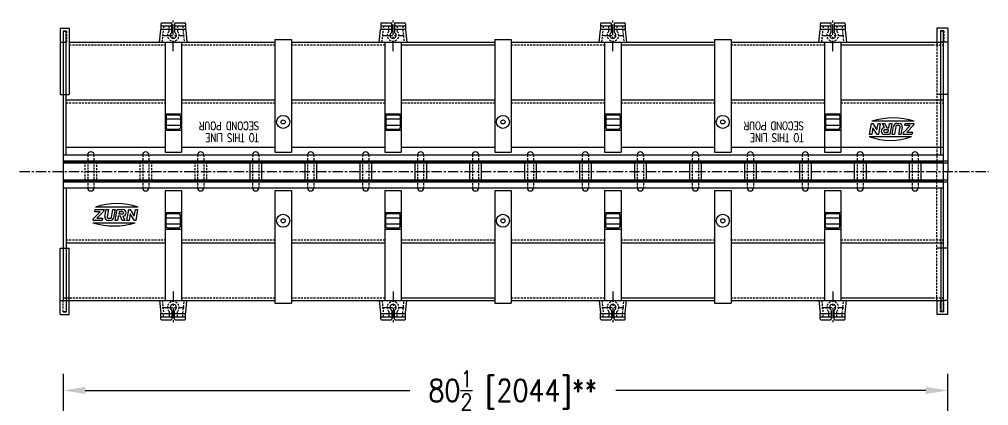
# Model space of a CAD drawing. Extents: x 45 to 223, y 92 to 190.
# Drawn here: x 135 to 223.2, y 155.3 to 190.4 of the extents above; entities that cross this region are included whole.
import ezdxf

# ---------------------------------------------------------------- set-up
doc = ezdxf.new("R2010")
doc.units = 0
doc.header["$LTSCALE"] = 0.75
doc.header["$MEASUREMENT"] = 0
doc.linetypes.add('CENTER', pattern=[2, 1.25, -0.25, 0.25, -0.25])
doc.linetypes.add('HIDDEN', pattern=[0.375, 0.25, -0.125])
doc.layers.get('0').update_dxf_attribs({"linetype": 'CONTINUOUS'})
doc.layers.get('DEFPOINTS').update_dxf_attribs({"linetype": 'CONTINUOUS'})
doc.layers.add('DIM', color=7, linetype='CONTINUOUS')
doc.layers.add('OBJECTS', color=7, linetype='CONTINUOUS')
doc.styles.add('ROMANS', font='ROMANS.SHX', dxfattribs={"width": 0.85})
doc.styles.get("Standard").update_dxf_attribs({"font": 'romans.shx', "width": 0.85})
doc.dimstyles.get("Standard").update_dxf_attribs({"dimtxt": 2, "dimasz": 2, "dimexe": 1.5, "dimexo": 0.25, "dimgap": 1, "dimtad": 0, "dimtih": 1, "dimtoh": 1, "dimdec": 4, "dimzin": 0, "dimdsep": 46, "dimlunit": 5, "dimtxsty": 'ROMANS', "dimcen": 0, "dimclrd": 256, "dimclre": 256, "dimclrt": 256, "dimadec": 0, "dimazin": 0, "dimtfac": 0.75, "dimtdec": 4, "dimtofl": 0, "dimtmove": 0, "dimatfit": 3, "dimfxl": 0, "dimtolj": 1, "dimtzin": 0, "dimlwd": -1, "dimlwe": -1, "dimarcsym": 0})

# ---------------------------------------------------------------- blocks, each defined once
blk = doc.blocks.new('*D41')
at = {"layer": 'DEFPOINTS', "color": 0}
for p in [(219.498, 156.676), (139.029, 147.172), (219.498, 128.672)]:
    blk.add_point(p, dxfattribs=at)
at = {"layer": 'DIM'}
for p, q in [((139.029, 147.422), (139.029, 158.176)), ((219.498, 128.922), (219.498, 158.176)), ((141.029, 156.676), (170.565, 156.676)), ((217.498, 156.676), (189.302, 156.676))]:
    blk.add_line(p, q, dxfattribs=at)
for points in [[(141.029, 157.01), (141.029, 156.343), (139.029, 156.676)], [(217.498, 157.01), (217.498, 156.343), (219.498, 156.676)]]:
    blk.add_solid(points, dxfattribs=at)
at = {"layer": 'DIM', "insert": (179.934, 156.676), "char_height": 2, "attachment_point": 5, "style": 'ROMANS'}
blk.add_mtext('\\A1;80{\\H0.750000x;\\S1/2;} [2044]**', dxfattribs=at)

msp = doc.modelspace()

# ---------------------------------------------------------------- linework, layer by layer
at = {"color": 7, "linetype": 'Continuous'}
for p, q in [((212.38248, 179.97826), (212.55881, 180.97826)), ((212.55881, 180.97826), (212.67666, 180.97826)), ((216.45622, 181.17826), (212.59407, 181.17826)), ((212.67666, 180.97826), (213.05013, 180.37944)), ((213.05013, 180.37944), (213.15572, 180.97826)), ((213.15572, 180.97826), (213.35881, 180.97826)), ((213.35881, 180.97826), (213.18248, 179.97826)), ((213.73846, 180.57826), (213.56189, 180.97826)), ((213.56189, 180.97826), (213.78051, 180.97826)), ((213.78051, 180.97826), (213.95708, 180.57826)), ((214.14117, 180.57826), (214.2117, 180.97826)), ((214.2117, 180.97826), (214.41479, 180.97826)), ((214.41479, 180.97826), (214.23846, 179.97826)), ((214.8696, 180.97826), (215.06035, 180.97826)), ((215.58569, 180.77826), (215.62096, 180.97826)), ((215.62096, 180.97826), (216.42096, 180.97826)), ((216.39021, 180.80387), (215.77941, 180.17826)), ((216.42096, 180.97826), (216.39021, 180.80387)), ((212.58556, 179.97826), (212.38248, 179.97826)), ((212.69115, 180.57709), (212.58556, 179.97826)), ((213.06462, 179.97826), (212.69115, 180.57709)), ((213.18248, 179.97826), (213.06462, 179.97826)), ((214.10591, 180.37826), (213.73846, 180.37826)), ((213.73846, 180.17826), (214.07064, 180.17826)), ((214.23846, 179.97826), (213.73846, 179.97826)), ((213.95708, 180.57826), (214.14117, 180.57826)), ((214.07064, 180.17826), (214.10591, 180.37826)), ((214.44155, 179.97826), (214.57416, 180.73035)), ((214.64463, 179.97826), (214.44155, 179.97826)), ((214.77112, 180.69562), (214.64463, 179.97826)), ((215.06035, 180.77826), (214.8696, 180.77826)), ((215.03846, 179.97826), (215.15883, 180.6609)), ((215.24155, 179.97826), (215.03846, 179.97826)), ((215.35579, 180.62617), (215.24155, 179.97826)), ((215.44463, 179.97826), (215.47549, 180.15326)), ((216.24463, 179.97826), (215.44463, 179.97826)), ((215.47549, 180.15326), (216.08569, 180.77826)), ((216.08569, 180.77826), (215.58569, 180.77826)), ((215.77941, 180.17826), (216.2799, 180.17826)), ((216.2799, 180.17826), (216.24463, 179.97826)), ((212.34721, 179.77826), (216.20937, 179.77826)), ((141.78266, 172.3189), (142.39346, 172.9445)), ((141.89297, 172.9445), (141.92823, 173.1445)), ((142.39346, 172.9445), (141.89297, 172.9445)), ((141.92823, 173.1445), (142.72823, 173.1445)), ((145.82566, 173.3445), (141.9635, 173.3445)), ((142.69738, 172.96951), (142.08718, 172.3445)), ((142.72823, 173.1445), (142.69738, 172.96951)), ((142.81708, 172.4966), (142.93132, 173.1445)), ((142.93132, 173.1445), (143.13441, 173.1445)), ((143.13441, 173.1445), (143.01404, 172.46187)), ((143.40174, 172.42714), (143.52823, 173.1445)), ((143.52823, 173.1445), (143.73132, 173.1445)), ((143.73132, 173.1445), (143.59871, 172.39241)), ((143.75808, 172.1445), (143.93441, 173.1445)), ((143.93441, 173.1445), (144.43441, 173.1445)), ((144.10222, 172.9445), (144.06696, 172.7445)), ((144.43441, 172.9445), (144.10222, 172.9445)), ((144.81406, 172.1445), (144.99039, 173.1445)), ((144.99039, 173.1445), (145.10824, 173.1445)), ((145.10824, 173.1445), (145.48172, 172.54568)), ((145.48172, 172.54568), (145.5873, 173.1445)), ((145.5873, 173.1445), (145.79039, 173.1445)), ((145.79039, 173.1445), (145.61406, 172.1445)), ((141.75191, 172.1445), (141.78266, 172.3189)), ((142.55191, 172.1445), (141.75191, 172.1445)), ((142.08718, 172.3445), (142.58718, 172.3445)), ((142.58718, 172.3445), (142.55191, 172.1445)), ((143.11252, 172.3445), (143.30326, 172.3445)), ((143.30326, 172.1445), (143.11252, 172.1445)), ((143.96117, 172.1445), (143.75808, 172.1445)), ((144.0317, 172.5445), (143.96117, 172.1445)), ((144.21579, 172.5445), (144.0317, 172.5445)), ((144.06696, 172.7445), (144.43441, 172.7445)), ((144.39236, 172.1445), (144.21579, 172.5445)), ((144.61098, 172.1445), (144.39236, 172.1445)), ((144.43441, 172.5445), (144.61098, 172.1445)), ((145.01715, 172.1445), (144.81406, 172.1445)), ((145.12274, 172.74333), (145.01715, 172.1445)), ((145.49621, 172.1445), (145.12274, 172.74333)), ((145.61406, 172.1445), (145.49621, 172.1445)), ((141.71664, 171.9445), (145.5788, 171.9445))]:
    msp.add_line(p, q, dxfattribs=at)
for centre, radius, start, end in [((214.52515, 175.11316), 6.3651, 72.3389698, 107.6610577), ((214.8696, 180.67826), 0.3, 90, 170.0003399), ((215.06035, 180.67826), 0.3, 349.999632, 90), ((213.73846, 180.27826), 0.3, 90, 270), ((213.73846, 180.27826), 0.1, 90, 270), ((214.8696, 180.67826), 0.1, 90, 170.0008357), ((215.06035, 180.67826), 0.1, 349.9990301, 90), ((214.27829, 185.04116), 5.606, 249.8507661, 290.1492032), ((143.89458, 168.0816), 5.606, 69.8507661, 110.1492032), ((144.43441, 172.8445), 0.3, 270, 90), ((144.43441, 172.8445), 0.1, 270, 90), ((143.11252, 172.4445), 0.3, 169.999632, 270), ((143.11252, 172.4445), 0.1, 169.9990301, 270), ((143.30326, 172.4445), 0.1, 270, 350.0008357), ((143.30326, 172.4445), 0.3, 270, 350.0003399), ((143.64772, 178.0096), 6.3651, 252.3389698, 287.6610577)]:
    msp.add_arc(centre, radius, start, end, dxfattribs=at)
at = {"layer": 'DIM', "color": 7, "linetype": 'CENTER'}
for p, q in [((149.02914, 187.53647), (149.02914, 190.44293)), ((169.02914, 187.53647), (169.02914, 190.44293)), ((189.02914, 187.53647), (189.02914, 190.44293)), ((209.02914, 187.53647), (209.02914, 190.44293)), ((148.02914, 188.9897), (150.02914, 188.9897)), ((168.02914, 188.9897), (170.02914, 188.9897)), ((188.02914, 188.9897), (190.02914, 188.9897)), ((208.02914, 188.9897), (210.02914, 188.9897)), ((135.02914, 176.6147), (223.21664, 176.6147)), ((149.02914, 165.69293), (149.02914, 162.78647)), ((169.02914, 165.69293), (169.02914, 162.78647)), ((189.02914, 165.69293), (189.02914, 162.78647)), ((209.02914, 165.69293), (209.02914, 162.78647)), ((148.02914, 164.2397), (150.02914, 164.2397)), ((168.02914, 164.2397), (170.02914, 164.2397)), ((188.02914, 164.2397), (190.02914, 164.2397)), ((208.02914, 164.2397), (210.02914, 164.2397))]:
    msp.add_line(p, q, dxfattribs=at)
at = {"layer": 'OBJECTS', "color": 7}
for p, q in [((138.74789, 189.64595), (138.74789, 188.3647)), ((138.74789, 189.64595), (139.56039, 189.64595)), ((139.56039, 189.64595), (139.56039, 183.6147)), ((147.90414, 190.0522), (147.90414, 189.51691)), ((147.96664, 190.1147), (148.84164, 190.1147)), ((147.96664, 189.8647), (148.84164, 189.8647)), ((148.90414, 189.30833), (148.90414, 190.0522)), ((149.15414, 190.0522), (149.15414, 189.30833)), ((149.21664, 190.1147), (150.09164, 190.1147)), ((149.21664, 189.8647), (150.09164, 189.8647)), ((150.15414, 190.0522), (150.15414, 189.51691)), ((167.90414, 190.0522), (167.90414, 189.51691)), ((167.96664, 190.1147), (168.84164, 190.1147)), ((167.96664, 189.8647), (168.84164, 189.8647)), ((168.90414, 189.30833), (168.90414, 190.0522)), ((169.15414, 190.0522), (169.15414, 189.30833)), ((169.21664, 190.1147), (170.09164, 190.1147)), ((169.21664, 189.8647), (170.09164, 189.8647)), ((170.15414, 190.0522), (170.15414, 189.51691)), ((187.90414, 190.0522), (187.90414, 189.51691)), ((187.96664, 190.1147), (188.84164, 190.1147)), ((187.96664, 189.8647), (188.84164, 189.8647)), ((188.90414, 189.30833), (188.90414, 190.0522)), ((189.15414, 190.0522), (189.15414, 189.30833)), ((189.21664, 190.1147), (190.09164, 190.1147)), ((189.21664, 189.8647), (190.09164, 189.8647)), ((190.15414, 190.0522), (190.15414, 189.51691)), ((207.90414, 190.0522), (207.90414, 189.51691)), ((207.96664, 190.1147), (208.84164, 190.1147)), ((207.96664, 189.8647), (208.84164, 189.8647)), ((208.90414, 189.30833), (208.90414, 190.0522)), ((209.15414, 190.0522), (209.15414, 189.30833)), ((209.21664, 190.1147), (210.09164, 190.1147)), ((209.21664, 189.8647), (210.09164, 189.8647)), ((210.15414, 190.0522), (210.15414, 189.51691)), ((219.49789, 189.64595), (218.49789, 189.64595)), ((218.49789, 189.64595), (218.49789, 188.3647)), ((219.49789, 189.64595), (219.49789, 188.3647)), ((138.99789, 189.39595), (139.31039, 189.39595)), ((139.02914, 164.8647), (139.02914, 189.3647)), ((139.02914, 189.3647), (139.27914, 189.3647)), ((139.27914, 178.1147), (139.27914, 189.3647)), ((147.77914, 188.3647), (147.89825, 189.49624)), ((147.96041, 189.5522), (148.84164, 189.5522)), ((149.21664, 189.5522), (150.09788, 189.5522)), ((150.16003, 189.49624), (150.27914, 188.3647)), ((167.77914, 188.3647), (167.89825, 189.49624)), ((167.96041, 189.5522), (168.84164, 189.5522)), ((169.21664, 189.5522), (170.09788, 189.5522)), ((170.16003, 189.49624), (170.27914, 188.3647)), ((187.77914, 188.3647), (187.89825, 189.49624)), ((187.96041, 189.5522), (188.84164, 189.5522)), ((189.21664, 189.5522), (190.09788, 189.5522)), ((190.16003, 189.49624), (190.27914, 188.3647)), ((207.77914, 188.3647), (207.89825, 189.49624)), ((207.96041, 189.5522), (208.84164, 189.5522)), ((209.21664, 189.5522), (210.09788, 189.5522)), ((210.16003, 189.49624), (210.27914, 188.3647)), ((219.15414, 189.39595), (218.84164, 189.39595)), ((219.12289, 189.3647), (218.87289, 189.3647)), ((218.87289, 178.1147), (218.87289, 189.3647)), ((219.12289, 163.8647), (219.12289, 189.3647)), ((138.74789, 188.3647), (139.31039, 188.3647)), ((138.74789, 188.3647), (138.74789, 183.6147)), ((139.56039, 188.3647), (148.27914, 188.3647)), ((147.77914, 188.3647), (150.27914, 188.3647)), ((148.27914, 188.3647), (148.27914, 178.3647)), ((149.77914, 188.3647), (149.77914, 178.3647)), ((149.77914, 188.3647), (158.27914, 188.3647)), ((158.27914, 188.6147), (158.27914, 178.3647)), ((158.27914, 188.6147), (159.77914, 188.6147)), ((159.77914, 188.6147), (159.77914, 178.3647)), ((159.77914, 188.3647), (168.27914, 188.3647)), ((167.77914, 188.3647), (170.27914, 188.3647)), ((168.27914, 188.3647), (168.27914, 178.3647)), ((169.77914, 188.3647), (178.27914, 188.3647)), ((169.77914, 188.3647), (169.77914, 178.3647)), ((169.77914, 188.3647), (178.27914, 188.3647)), ((169.77914, 188.1147), (178.27914, 188.1147)), ((178.27914, 188.6147), (178.27914, 178.3647)), ((178.27914, 188.6147), (179.77914, 188.6147)), ((179.77914, 188.6147), (179.77914, 178.3647)), ((179.77914, 188.3647), (188.27914, 188.3647)), ((187.77914, 188.3647), (190.27914, 188.3647)), ((188.27914, 188.3647), (188.27914, 178.3647)), ((189.77914, 188.3647), (198.27914, 188.3647)), ((189.77914, 188.3647), (189.77914, 178.3647)), ((189.77914, 188.3647), (198.27914, 188.3647)), ((189.77914, 188.1147), (198.27914, 188.1147)), ((198.27914, 188.6147), (198.27914, 178.3647)), ((198.27914, 188.6147), (199.77914, 188.6147)), ((199.77914, 188.6147), (199.77914, 178.3647)), ((199.77914, 188.3647), (208.27914, 188.3647)), ((207.77914, 188.3647), (210.27914, 188.3647)), ((208.27914, 188.3647), (208.27914, 178.3647)), ((209.77914, 188.3647), (218.27914, 188.3647)), ((209.77914, 188.3647), (209.77914, 178.3647)), ((209.77914, 188.3647), (219.12289, 188.3647)), ((209.77914, 188.1147), (218.27914, 188.1147)), ((219.49789, 188.3647), (218.84164, 188.3647)), ((219.49789, 188.3647), (219.49789, 176.6147)), ((138.74789, 183.6147), (139.56039, 183.6147)), ((219.49789, 183.6147), (218.49789, 183.6147)), ((139.27914, 183.1147), (148.27914, 183.1147)), ((149.77914, 183.1147), (158.27914, 183.1147)), ((159.77914, 183.1147), (168.27914, 183.1147)), ((169.77914, 183.1147), (178.27914, 183.1147)), ((179.77914, 183.1147), (188.27914, 183.1147)), ((189.77914, 183.1147), (198.27914, 183.1147)), ((199.77914, 183.1147), (208.27914, 183.1147)), ((209.77914, 183.1147), (219.12289, 183.1147)), ((148.27914, 181.86332), (149.77914, 181.86332)), ((148.50414, 181.76332), (149.55414, 181.76332)), ((168.27914, 181.86332), (169.77914, 181.86332)), ((168.50414, 181.76332), (169.55414, 181.76332)), ((188.27914, 181.86332), (189.77914, 181.86332)), ((188.50414, 181.76332), (189.55414, 181.76332)), ((208.27914, 181.86332), (209.77914, 181.86332)), ((208.50414, 181.76332), (209.55414, 181.76332)), ((148.27914, 181.39457), (149.77914, 181.39457)), ((148.27914, 180.83207), (149.77914, 180.83207)), ((148.37914, 181.63832), (148.37914, 180.58832)), ((149.67914, 181.63832), (149.67914, 180.58832)), ((168.27914, 181.39457), (169.77914, 181.39457)), ((168.27914, 180.83207), (169.77914, 180.83207)), ((168.37914, 181.63832), (168.37914, 180.58832)), ((169.67914, 181.63832), (169.67914, 180.58832)), ((188.27914, 181.39457), (189.77914, 181.39457)), ((188.27914, 180.83207), (189.77914, 180.83207)), ((188.37914, 181.63832), (188.37914, 180.58832)), ((189.67914, 181.63832), (189.67914, 180.58832)), ((208.27914, 181.39457), (209.77914, 181.39457)), ((208.27914, 180.83207), (209.77914, 180.83207)), ((208.37914, 181.63832), (208.37914, 180.58832)), ((209.67914, 181.63832), (209.67914, 180.58832)), ((148.27914, 180.36332), (149.77914, 180.36332)), ((148.50414, 180.46332), (149.55414, 180.46332)), ((168.27914, 180.36332), (169.77914, 180.36332)), ((168.50414, 180.46332), (169.55414, 180.46332)), ((188.27914, 180.36332), (189.77914, 180.36332)), ((188.50414, 180.46332), (189.55414, 180.46332)), ((208.27914, 180.36332), (209.77914, 180.36332)), ((208.50414, 180.46332), (209.55414, 180.46332)), ((139.27914, 178.82416), (148.27914, 178.82416)), ((148.27914, 178.3647), (149.77914, 178.3647)), ((149.77914, 178.82416), (158.27914, 178.82416)), ((158.27914, 178.3647), (159.77914, 178.3647)), ((159.77914, 178.82416), (168.27914, 178.82416)), ((168.27914, 178.3647), (169.77914, 178.3647)), ((169.77914, 178.82416), (178.27914, 178.82416)), ((178.27914, 178.3647), (179.77914, 178.3647)), ((179.77914, 178.82416), (188.27914, 178.82416)), ((188.27914, 178.3647), (189.77914, 178.3647)), ((189.77914, 178.82416), (198.27914, 178.82416)), ((198.27914, 178.3647), (199.77914, 178.3647)), ((199.77914, 178.82416), (219.12289, 178.82416)), ((208.27914, 178.3647), (209.77914, 178.3647)), ((139.02914, 178.1147), (219.12289, 178.1147)), ((139.02914, 177.5808), (219.49789, 177.5808)), ((139.02914, 177.4897), (219.12289, 177.4897)), ((139.02914, 177.39585), (219.49789, 177.39585)), ((155.99789, 177.4897), (155.99789, 175.7397)), ((157.06039, 177.4897), (157.06039, 175.7397)), ((160.99789, 177.4897), (160.99789, 175.7397)), ((162.06039, 177.4897), (162.06039, 175.7397)), ((165.99789, 177.4897), (165.99789, 175.7397)), ((167.06039, 177.4897), (167.06039, 175.7397)), ((170.99789, 177.4897), (170.99789, 175.7397)), ((172.06039, 177.4897), (172.06039, 175.7397)), ((175.99789, 177.4897), (175.99789, 175.7397)), ((177.06039, 177.4897), (177.06039, 175.7397)), ((180.99789, 177.4897), (180.99789, 175.7397)), ((182.06039, 177.4897), (182.06039, 175.7397)), ((185.99789, 177.4897), (185.99789, 175.7397)), ((187.06039, 177.4897), (187.06039, 175.7397)), ((190.99789, 177.4897), (190.99789, 175.7397)), ((192.06039, 177.4897), (192.06039, 175.7397)), ((195.99789, 177.4897), (195.99789, 175.7397)), ((197.06039, 177.4897), (197.06039, 175.7397)), ((200.99789, 177.4897), (200.99789, 175.7397)), ((202.06039, 177.4897), (202.06039, 175.7397)), ((205.99789, 177.4897), (205.99789, 175.7397)), ((207.06039, 177.4897), (207.06039, 175.7397)), ((210.99789, 177.4897), (210.99789, 175.7397)), ((212.06039, 177.4897), (212.06039, 175.7397)), ((215.99789, 177.4897), (215.99789, 175.7397)), ((217.06039, 177.4897), (217.06039, 175.7397)), ((219.49789, 164.8647), (219.49789, 176.6147)), ((139.02914, 175.83355), (219.49789, 175.83355)), ((139.02914, 175.7397), (219.12289, 175.7397)), ((139.02914, 175.6486), (219.49789, 175.6486)), ((139.02914, 175.1147), (219.12289, 175.1147)), ((139.27914, 175.1147), (139.27914, 163.8647)), ((148.27914, 174.8647), (149.77914, 174.8647)), ((148.27914, 174.8647), (148.27914, 164.8647)), ((149.77914, 174.8647), (149.77914, 164.8647)), ((158.27914, 174.8647), (158.27914, 164.6147)), ((158.27914, 174.8647), (159.77914, 174.8647)), ((159.77914, 174.8647), (159.77914, 164.6147)), ((168.27914, 174.8647), (169.77914, 174.8647)), ((168.27914, 174.8647), (168.27914, 164.8647)), ((169.77914, 174.8647), (169.77914, 164.8647)), ((178.27914, 174.8647), (178.27914, 164.6147)), ((178.27914, 174.8647), (179.77914, 174.8647)), ((179.77914, 174.8647), (179.77914, 164.6147)), ((188.27914, 174.8647), (189.77914, 174.8647)), ((188.27914, 174.8647), (188.27914, 164.8647)), ((189.77914, 174.8647), (189.77914, 164.8647)), ((198.27914, 174.8647), (198.27914, 164.6147)), ((198.27914, 174.8647), (199.77914, 174.8647)), ((199.77914, 174.8647), (199.77914, 164.6147)), ((208.27914, 174.8647), (209.77914, 174.8647)), ((208.27914, 174.8647), (208.27914, 164.8647)), ((209.77914, 174.8647), (209.77914, 164.8647)), ((218.87289, 175.1147), (218.87289, 163.8647)), ((148.27914, 172.86608), (149.77914, 172.86608)), ((168.27914, 172.86608), (169.77914, 172.86608)), ((188.27914, 172.86608), (189.77914, 172.86608)), ((208.27914, 172.86608), (209.77914, 172.86608)), ((148.27914, 172.39733), (149.77914, 172.39733)), ((148.37914, 171.59108), (148.37914, 172.64108)), ((148.50414, 172.76608), (149.55414, 172.76608)), ((149.67914, 171.59108), (149.67914, 172.64108)), ((168.27914, 172.39733), (169.77914, 172.39733)), ((168.37914, 171.59108), (168.37914, 172.64108)), ((168.50414, 172.76608), (169.55414, 172.76608)), ((169.67914, 171.59108), (169.67914, 172.64108)), ((188.27914, 172.39733), (189.77914, 172.39733)), ((188.37914, 171.59108), (188.37914, 172.64108)), ((188.50414, 172.76608), (189.55414, 172.76608)), ((189.67914, 171.59108), (189.67914, 172.64108)), ((208.27914, 172.39733), (209.77914, 172.39733)), ((208.37914, 171.59108), (208.37914, 172.64108)), ((208.50414, 172.76608), (209.55414, 172.76608)), ((209.67914, 171.59108), (209.67914, 172.64108)), ((148.27914, 171.83483), (149.77914, 171.83483)), ((148.27914, 171.36608), (149.77914, 171.36608)), ((148.50414, 171.46608), (149.55414, 171.46608)), ((168.27914, 171.83483), (169.77914, 171.83483)), ((168.27914, 171.36608), (169.77914, 171.36608)), ((168.50414, 171.46608), (169.55414, 171.46608)), ((188.27914, 171.83483), (189.77914, 171.83483)), ((188.27914, 171.36608), (189.77914, 171.36608)), ((188.50414, 171.46608), (189.55414, 171.46608)), ((208.27914, 171.83483), (209.77914, 171.83483)), ((208.27914, 171.36608), (209.77914, 171.36608)), ((208.50414, 171.46608), (209.55414, 171.46608)), ((138.74789, 164.8647), (138.74789, 169.6147)), ((138.74789, 169.6147), (139.56039, 169.6147)), ((139.27914, 170.1147), (148.27914, 170.1147)), ((139.56039, 163.58345), (139.56039, 169.6147)), ((149.77914, 170.1147), (158.27914, 170.1147)), ((159.77914, 170.1147), (168.27914, 170.1147)), ((169.77914, 170.1147), (178.27914, 170.1147)), ((179.77914, 170.1147), (188.27914, 170.1147)), ((189.77914, 170.1147), (198.27914, 170.1147)), ((199.77914, 170.1147), (208.27914, 170.1147)), ((209.77914, 170.1147), (219.12289, 170.1147)), ((219.49789, 169.6147), (218.49789, 169.6147)), ((169.77914, 165.1147), (178.27914, 165.1147)), ((189.77914, 165.1147), (198.27914, 165.1147)), ((209.77914, 165.1147), (218.27914, 165.1147)), ((138.74789, 163.58345), (138.74789, 164.8647)), ((138.74789, 164.8647), (139.31039, 164.8647)), ((139.02914, 164.8647), (148.27914, 164.8647)), ((147.77914, 164.8647), (150.27914, 164.8647)), ((147.77914, 164.8647), (147.89825, 163.73316)), ((149.77914, 164.8647), (158.27914, 164.8647)), ((150.16003, 163.73316), (150.27914, 164.8647)), ((158.27914, 164.6147), (159.77914, 164.6147)), ((159.77914, 164.8647), (168.27914, 164.8647)), ((167.77914, 164.8647), (170.27914, 164.8647)), ((167.77914, 164.8647), (167.89825, 163.73316)), ((169.77914, 164.8647), (178.27914, 164.8647)), ((169.77914, 164.8647), (178.27914, 164.8647)), ((170.16003, 163.73316), (170.27914, 164.8647)), ((178.27914, 164.6147), (179.77914, 164.6147)), ((179.77914, 164.8647), (188.27914, 164.8647)), ((187.77914, 164.8647), (190.27914, 164.8647)), ((187.77914, 164.8647), (187.89825, 163.73316)), ((189.77914, 164.8647), (198.27914, 164.8647)), ((189.77914, 164.8647), (198.27914, 164.8647)), ((190.16003, 163.73316), (190.27914, 164.8647)), ((198.27914, 164.6147), (199.77914, 164.6147)), ((199.77914, 164.8647), (208.27914, 164.8647)), ((207.77914, 164.8647), (207.89825, 163.73316)), ((207.77914, 164.8647), (210.27914, 164.8647)), ((209.77914, 164.8647), (218.27914, 164.8647)), ((209.77914, 164.8647), (219.12289, 164.8647)), ((210.16003, 163.73316), (210.27914, 164.8647)), ((218.49789, 164.8647), (218.49789, 163.58345)), ((219.49789, 164.8647), (218.84164, 164.8647)), ((219.49789, 163.58345), (219.49789, 164.8647)), ((138.74789, 163.58345), (139.56039, 163.58345)), ((138.99789, 163.83345), (139.31039, 163.83345)), ((139.02914, 163.8647), (139.27914, 163.8647)), ((147.90414, 163.1772), (147.90414, 163.71249)), ((147.96041, 163.6772), (148.84164, 163.6772)), ((147.96664, 163.3647), (148.84164, 163.3647)), ((148.90414, 163.92107), (148.90414, 163.1772)), ((149.15414, 163.1772), (149.15414, 163.92107)), ((149.21664, 163.6772), (150.09788, 163.6772)), ((149.21664, 163.3647), (150.09164, 163.3647)), ((150.15414, 163.1772), (150.15414, 163.71249)), ((167.90414, 163.1772), (167.90414, 163.71249)), ((167.96041, 163.6772), (168.84164, 163.6772)), ((167.96664, 163.3647), (168.84164, 163.3647)), ((168.90414, 163.92107), (168.90414, 163.1772)), ((169.15414, 163.1772), (169.15414, 163.92107)), ((169.21664, 163.6772), (170.09788, 163.6772)), ((169.21664, 163.3647), (170.09164, 163.3647)), ((170.15414, 163.1772), (170.15414, 163.71249)), ((187.90414, 163.1772), (187.90414, 163.71249)), ((187.96041, 163.6772), (188.84164, 163.6772)), ((187.96664, 163.3647), (188.84164, 163.3647)), ((188.90414, 163.92107), (188.90414, 163.1772)), ((189.15414, 163.1772), (189.15414, 163.92107)), ((189.21664, 163.6772), (190.09788, 163.6772)), ((189.21664, 163.3647), (190.09164, 163.3647)), ((190.15414, 163.1772), (190.15414, 163.71249)), ((207.90414, 163.1772), (207.90414, 163.71249)), ((207.96041, 163.6772), (208.84164, 163.6772)), ((207.96664, 163.3647), (208.84164, 163.3647)), ((208.90414, 163.92107), (208.90414, 163.1772)), ((209.15414, 163.1772), (209.15414, 163.92107)), ((209.21664, 163.6772), (210.09788, 163.6772)), ((209.21664, 163.3647), (210.09164, 163.3647)), ((210.15414, 163.1772), (210.15414, 163.71249)), ((219.49789, 163.58345), (218.49789, 163.58345)), ((219.15414, 163.83345), (218.84164, 163.83345)), ((219.12289, 163.8647), (218.87289, 163.8647)), ((147.96664, 163.1147), (148.84164, 163.1147)), ((149.21664, 163.1147), (150.09164, 163.1147)), ((167.96664, 163.1147), (168.84164, 163.1147)), ((169.21664, 163.1147), (170.09164, 163.1147)), ((187.96664, 163.1147), (188.84164, 163.1147)), ((189.21664, 163.1147), (190.09164, 163.1147)), ((207.96664, 163.1147), (208.84164, 163.1147)), ((209.21664, 163.1147), (210.09164, 163.1147))]:
    msp.add_line(p, q, dxfattribs=at)
at = {"layer": 'OBJECTS', "color": 7, "linetype": 'HIDDEN'}
for p, q in [((148.15414, 189.8647), (148.15414, 189.53908)), ((148.65414, 189.36423), (148.65414, 189.8647)), ((149.40414, 189.8647), (149.40414, 189.36423)), ((149.90414, 189.8647), (149.90414, 189.53908)), ((168.15414, 189.8647), (168.15414, 189.53908)), ((168.65414, 189.36423), (168.65414, 189.8647)), ((169.40414, 189.8647), (169.40414, 189.36423)), ((169.90414, 189.8647), (169.90414, 189.53908)), ((188.15414, 189.8647), (188.15414, 189.53908)), ((188.65414, 189.36423), (188.65414, 189.8647)), ((189.40414, 189.8647), (189.40414, 189.36423)), ((189.90414, 189.8647), (189.90414, 189.53908)), ((208.15414, 189.8647), (208.15414, 189.53908)), ((208.65414, 189.36423), (208.65414, 189.8647)), ((209.40414, 189.8647), (209.40414, 189.36423)), ((209.90414, 189.8647), (209.90414, 189.53908)), ((138.99789, 189.39595), (138.99789, 188.3647)), ((139.31039, 189.39595), (139.31039, 188.3647)), ((148.03052, 188.3647), (148.15414, 189.53908)), ((149.90414, 189.53908), (150.02776, 188.3647)), ((168.03052, 188.3647), (168.15414, 189.53908)), ((169.90414, 189.53908), (170.02776, 188.3647)), ((188.03052, 188.3647), (188.15414, 189.53908)), ((189.90414, 189.53908), (190.02776, 188.3647)), ((208.03052, 188.3647), (208.15414, 189.53908)), ((209.90414, 189.53908), (210.02776, 188.3647)), ((218.84164, 189.39595), (218.84164, 188.3647)), ((219.15414, 189.39595), (219.15414, 188.3647)), ((139.56039, 188.1147), (148.27914, 188.1147)), ((149.77914, 188.1147), (158.27914, 188.1147)), ((159.77914, 188.1147), (168.27914, 188.1147)), ((169.77914, 188.1147), (178.27914, 188.1147)), ((179.77914, 188.1147), (188.27914, 188.1147)), ((189.77914, 188.1147), (198.27914, 188.1147)), ((199.77914, 188.1147), (208.27914, 188.1147)), ((209.77914, 188.1147), (219.12289, 188.1147)), ((218.49789, 188.3647), (218.49789, 176.6147)), ((139.27914, 182.86133), (148.27914, 182.86133)), ((149.77914, 182.86133), (158.27914, 182.86133)), ((159.77914, 182.86133), (168.27914, 182.86133)), ((169.77914, 182.86133), (178.27914, 182.86133)), ((179.77914, 182.86133), (188.27914, 182.86133)), ((189.77914, 182.86133), (198.27914, 182.86133)), ((199.77914, 182.86133), (208.27914, 182.86133)), ((209.77914, 182.86133), (219.12289, 182.86133)), ((140.99789, 177.4897), (140.99789, 175.7397)), ((141.24789, 178.1147), (141.24789, 175.1147)), ((141.81039, 178.1147), (141.81039, 175.1147)), ((142.06039, 177.4897), (142.06039, 175.7397)), ((145.99789, 177.4897), (145.99789, 175.7397)), ((146.24789, 178.1147), (146.24789, 175.1147)), ((146.81039, 178.1147), (146.81039, 175.1147)), ((147.06039, 177.4897), (147.06039, 175.7397)), ((150.99789, 177.4897), (150.99789, 175.7397)), ((151.24789, 178.1147), (151.24789, 175.1147)), ((151.81039, 178.1147), (151.81039, 175.1147)), ((152.06039, 177.4897), (152.06039, 175.7397)), ((156.24789, 178.1147), (156.24789, 175.1147)), ((156.81039, 178.1147), (156.81039, 175.1147)), ((161.24789, 178.1147), (161.24789, 175.1147)), ((161.81039, 178.1147), (161.81039, 175.1147)), ((166.24789, 178.1147), (166.24789, 175.1147)), ((166.81039, 178.1147), (166.81039, 175.1147)), ((171.24789, 178.1147), (171.24789, 175.1147)), ((171.81039, 178.1147), (171.81039, 175.1147)), ((176.24789, 178.1147), (176.24789, 175.1147)), ((176.81039, 178.1147), (176.81039, 175.1147)), ((181.24789, 178.1147), (181.24789, 175.1147)), ((181.81039, 178.1147), (181.81039, 175.1147)), ((186.24789, 178.1147), (186.24789, 175.1147)), ((186.81039, 178.1147), (186.81039, 175.1147)), ((191.24789, 178.1147), (191.24789, 175.1147)), ((191.81039, 178.1147), (191.81039, 175.1147)), ((196.24789, 178.1147), (196.24789, 175.1147)), ((196.81039, 178.1147), (196.81039, 175.1147)), ((201.24789, 178.1147), (201.24789, 175.1147)), ((201.81039, 178.1147), (201.81039, 175.1147)), ((206.24789, 178.1147), (206.24789, 175.1147)), ((206.81039, 178.1147), (206.81039, 175.1147)), ((211.24789, 178.1147), (211.24789, 175.1147)), ((211.81039, 178.1147), (211.81039, 175.1147)), ((216.24789, 178.1147), (216.24789, 175.1147)), ((216.81039, 178.1147), (216.81039, 175.1147)), ((218.49789, 164.8647), (218.49789, 176.6147)), ((139.27914, 170.36808), (148.27914, 170.36808)), ((149.77914, 170.36808), (158.27914, 170.36808)), ((159.77914, 170.36808), (168.27914, 170.36808)), ((169.77914, 170.36808), (178.27914, 170.36808)), ((179.77914, 170.36808), (188.27914, 170.36808)), ((189.77914, 170.36808), (198.27914, 170.36808)), ((199.77914, 170.36808), (208.27914, 170.36808)), ((209.77914, 170.36808), (219.12289, 170.36808)), ((139.02914, 165.1147), (148.27914, 165.1147)), ((149.77914, 165.1147), (158.27914, 165.1147)), ((159.77914, 165.1147), (168.27914, 165.1147)), ((169.77914, 165.1147), (178.27914, 165.1147)), ((179.77914, 165.1147), (188.27914, 165.1147)), ((189.77914, 165.1147), (198.27914, 165.1147)), ((199.77914, 165.1147), (208.27914, 165.1147)), ((209.77914, 165.1147), (219.12289, 165.1147)), ((138.99789, 163.83345), (138.99789, 164.8647)), ((139.31039, 163.83345), (139.31039, 164.8647)), ((148.03052, 164.8647), (148.15414, 163.69032)), ((149.90414, 163.69032), (150.02776, 164.8647)), ((168.03052, 164.8647), (168.15414, 163.69032)), ((169.90414, 163.69032), (170.02776, 164.8647)), ((188.03052, 164.8647), (188.15414, 163.69032)), ((189.90414, 163.69032), (190.02776, 164.8647)), ((208.03052, 164.8647), (208.15414, 163.69032)), ((209.90414, 163.69032), (210.02776, 164.8647)), ((218.84164, 163.83345), (218.84164, 164.8647)), ((219.15414, 163.83345), (219.15414, 164.8647)), ((148.15414, 163.3647), (148.15414, 163.69032)), ((148.65414, 163.86517), (148.65414, 163.3647)), ((149.40414, 163.3647), (149.40414, 163.86517)), ((149.90414, 163.3647), (149.90414, 163.69032)), ((168.15414, 163.3647), (168.15414, 163.69032)), ((168.65414, 163.86517), (168.65414, 163.3647)), ((169.40414, 163.3647), (169.40414, 163.86517)), ((169.90414, 163.3647), (169.90414, 163.69032)), ((188.15414, 163.3647), (188.15414, 163.69032)), ((188.65414, 163.86517), (188.65414, 163.3647)), ((189.40414, 163.3647), (189.40414, 163.86517)), ((189.90414, 163.3647), (189.90414, 163.69032)), ((208.15414, 163.3647), (208.15414, 163.69032)), ((208.65414, 163.86517), (208.65414, 163.3647)), ((209.40414, 163.3647), (209.40414, 163.86517)), ((209.90414, 163.3647), (209.90414, 163.69032))]:
    msp.add_line(p, q, dxfattribs=at)
at = {"layer": 'OBJECTS', "color": 7}
for centre, radius in [((159.02914, 181.11332), 0.59375), ((179.02914, 181.11332), 0.59375), ((199.02914, 181.11332), 0.59375), ((159.02914, 181.11332), 0.1875), ((179.02914, 181.11332), 0.1875), ((199.02914, 181.11332), 0.1875), ((159.02914, 172.11608), 0.59375), ((159.02914, 172.11608), 0.1875), ((179.02914, 172.11608), 0.59375), ((179.02914, 172.11608), 0.1875), ((199.02914, 172.11608), 0.59375), ((199.02914, 172.11608), 0.1875)]:
    msp.add_circle(centre, radius, dxfattribs=at)
for centre, radius, start, end in [((147.96664, 190.0522), 0.0625, 90, 180), ((147.96664, 189.9272), 0.0625, 180, 270), ((148.84164, 190.0522), 0.0625, 360, 90), ((148.84164, 189.9272), 0.0625, 270, 360), ((149.21664, 190.0522), 0.0625, 90, 180), ((149.21664, 189.9272), 0.0625, 180, 270), ((150.09164, 190.0522), 0.0625, 360, 90), ((150.09164, 189.9272), 0.0625, 270, 360), ((167.96664, 190.0522), 0.0625, 90, 180), ((167.96664, 189.9272), 0.0625, 180, 270), ((168.84164, 190.0522), 0.0625, 360, 90), ((168.84164, 189.9272), 0.0625, 270, 360), ((169.21664, 190.0522), 0.0625, 90, 180), ((169.21664, 189.9272), 0.0625, 180, 270), ((170.09164, 190.0522), 0.0625, 360, 90), ((170.09164, 189.9272), 0.0625, 270, 360), ((187.96664, 190.0522), 0.0625, 90, 180), ((187.96664, 189.9272), 0.0625, 180, 270), ((188.84164, 190.0522), 0.0625, 360, 90), ((188.84164, 189.9272), 0.0625, 270, 360), ((189.21664, 190.0522), 0.0625, 90, 180), ((189.21664, 189.9272), 0.0625, 180, 270), ((190.09164, 190.0522), 0.0625, 360, 90), ((190.09164, 189.9272), 0.0625, 270, 360), ((207.96664, 190.0522), 0.0625, 90, 180), ((207.96664, 189.9272), 0.0625, 180, 270), ((208.84164, 190.0522), 0.0625, 360, 90), ((208.84164, 189.9272), 0.0625, 270, 360), ((209.21664, 190.0522), 0.0625, 90, 180), ((209.21664, 189.9272), 0.0625, 180, 270), ((210.09164, 190.0522), 0.0625, 360, 90), ((210.09164, 189.9272), 0.0625, 270, 360), ((147.96041, 189.4897), 0.0625, 90, 173.990994), ((149.02914, 188.9897), 0.28, 128.1180643, 51.8819357), ((148.84164, 189.4897), 0.0625, 0, 90), ((148.77914, 189.30833), 0.125, 308.1180643, 360), ((149.21664, 189.4897), 0.0625, 90, 180), ((149.27914, 189.30833), 0.125, 180, 231.8819357), ((150.09788, 189.4897), 0.0625, 6.009006, 90), ((167.96041, 189.4897), 0.0625, 90, 173.990994), ((169.02914, 188.9897), 0.28, 128.1180643, 51.8819357), ((168.84164, 189.4897), 0.0625, 0, 90), ((168.77914, 189.30833), 0.125, 308.1180643, 360), ((169.21664, 189.4897), 0.0625, 90, 180), ((169.27914, 189.30833), 0.125, 180, 231.8819357), ((170.09788, 189.4897), 0.0625, 6.009006, 90), ((187.96041, 189.4897), 0.0625, 90, 173.990994), ((189.02914, 188.9897), 0.28, 128.1180643, 51.8819357), ((188.84164, 189.4897), 0.0625, 0, 90), ((188.77914, 189.30833), 0.125, 308.1180643, 360), ((189.21664, 189.4897), 0.0625, 90, 180), ((189.27914, 189.30833), 0.125, 180, 231.8819357), ((190.09788, 189.4897), 0.0625, 6.009006, 90), ((207.96041, 189.4897), 0.0625, 90, 173.990994), ((209.02914, 188.9897), 0.28, 128.1180643, 51.8819357), ((208.84164, 189.4897), 0.0625, 0, 90), ((208.77914, 189.30833), 0.125, 308.1180643, 360), ((209.21664, 189.4897), 0.0625, 90, 180), ((209.27914, 189.30833), 0.125, 180, 231.8819357), ((210.09788, 189.4897), 0.0625, 6.009006, 90), ((148.50414, 181.63832), 0.125, 90, 180), ((149.55414, 181.63832), 0.125, 0, 90), ((168.50414, 181.63832), 0.125, 90, 180), ((169.55414, 181.63832), 0.125, 0, 90), ((188.50414, 181.63832), 0.125, 90, 180), ((189.55414, 181.63832), 0.125, 0, 90), ((208.50414, 181.63832), 0.125, 90, 180), ((209.55414, 181.63832), 0.125, 0, 90), ((148.50414, 180.58832), 0.125, 180, 270), ((149.55414, 180.58832), 0.125, 270, 0), ((168.50414, 180.58832), 0.125, 180, 270), ((169.55414, 180.58832), 0.125, 270, 0), ((188.50414, 180.58832), 0.125, 180, 270), ((189.55414, 180.58832), 0.125, 270, 0), ((208.50414, 180.58832), 0.125, 180, 270), ((209.55414, 180.58832), 0.125, 270, 0), ((141.52914, 178.1147), 0.28125, 0, 180), ((146.52914, 178.1147), 0.28125, 0, 180), ((151.52914, 178.1147), 0.28125, 0, 180), ((156.52914, 178.1147), 0.28125, 0, 180), ((161.52914, 178.1147), 0.28125, 0, 180), ((166.52914, 178.1147), 0.28125, 0, 180), ((171.52914, 178.1147), 0.28125, 0, 180), ((176.52914, 178.1147), 0.28125, 0, 180), ((181.52914, 178.1147), 0.28125, 0, 180), ((186.52914, 178.1147), 0.28125, 0, 180), ((191.52914, 178.1147), 0.28125, 0, 180), ((196.52914, 178.1147), 0.28125, 0, 180), ((201.52914, 178.1147), 0.28125, 0, 180), ((206.52914, 178.1147), 0.28125, 0, 180), ((211.52914, 178.1147), 0.28125, 0, 180), ((216.52914, 178.1147), 0.28125, 0, 180), ((141.52914, 175.1147), 0.28125, 180, 360), ((146.52914, 175.1147), 0.28125, 180, 360), ((151.52914, 175.1147), 0.28125, 180, 360), ((156.52914, 175.1147), 0.28125, 180, 360), ((161.52914, 175.1147), 0.28125, 180, 360), ((166.52914, 175.1147), 0.28125, 180, 360), ((171.52914, 175.1147), 0.28125, 180, 360), ((176.52914, 175.1147), 0.28125, 180, 360), ((181.52914, 175.1147), 0.28125, 180, 360), ((186.52914, 175.1147), 0.28125, 180, 360), ((191.52914, 175.1147), 0.28125, 180, 360), ((196.52914, 175.1147), 0.28125, 180, 360), ((201.52914, 175.1147), 0.28125, 180, 360), ((206.52914, 175.1147), 0.28125, 180, 360), ((211.52914, 175.1147), 0.28125, 180, 360), ((216.52914, 175.1147), 0.28125, 180, 360), ((148.50414, 172.64108), 0.125, 90, 180), ((149.55414, 172.64108), 0.125, 0, 90), ((168.50414, 172.64108), 0.125, 90, 180), ((169.55414, 172.64108), 0.125, 0, 90), ((188.50414, 172.64108), 0.125, 90, 180), ((189.55414, 172.64108), 0.125, 0, 90), ((208.50414, 172.64108), 0.125, 90, 180), ((209.55414, 172.64108), 0.125, 0, 90), ((148.50414, 171.59108), 0.125, 180, 270), ((149.55414, 171.59108), 0.125, 270, 0), ((168.50414, 171.59108), 0.125, 180, 270), ((169.55414, 171.59108), 0.125, 270, 0), ((188.50414, 171.59108), 0.125, 180, 270), ((189.55414, 171.59108), 0.125, 270, 0), ((208.50414, 171.59108), 0.125, 180, 270), ((209.55414, 171.59108), 0.125, 270, 0), ((149.02914, 164.2397), 0.28, 308.1180643, 231.8819357), ((169.02914, 164.2397), 0.28, 308.1180643, 231.8819357), ((189.02914, 164.2397), 0.28, 308.1180643, 231.8819357), ((209.02914, 164.2397), 0.28, 308.1180643, 231.8819357), ((147.96041, 163.7397), 0.0625, 186.009006, 270), ((147.96664, 163.3022), 0.0625, 90, 180), ((147.96664, 163.1772), 0.0625, 180, 270), ((148.84164, 163.7397), 0.0625, 270, 0), ((148.84164, 163.3022), 0.0625, 0, 90), ((148.84164, 163.1772), 0.0625, 270, 0), ((148.77914, 163.92107), 0.125, 0, 51.8819357), ((149.27914, 163.92107), 0.125, 128.1180643, 180), ((149.21664, 163.7397), 0.0625, 180, 270), ((149.21664, 163.3022), 0.0625, 90, 180), ((149.21664, 163.1772), 0.0625, 180, 270), ((150.09164, 163.3022), 0.0625, 0, 90), ((150.09164, 163.1772), 0.0625, 270, 0), ((150.09788, 163.7397), 0.0625, 270, 353.990994), ((167.96041, 163.7397), 0.0625, 186.009006, 270), ((167.96664, 163.3022), 0.0625, 90, 180), ((167.96664, 163.1772), 0.0625, 180, 270), ((168.84164, 163.7397), 0.0625, 270, 0), ((168.84164, 163.3022), 0.0625, 0, 90), ((168.84164, 163.1772), 0.0625, 270, 0), ((168.77914, 163.92107), 0.125, 0, 51.8819357), ((169.27914, 163.92107), 0.125, 128.1180643, 180), ((169.21664, 163.7397), 0.0625, 180, 270), ((169.21664, 163.3022), 0.0625, 90, 180), ((169.21664, 163.1772), 0.0625, 180, 270), ((170.09164, 163.3022), 0.0625, 0, 90), ((170.09164, 163.1772), 0.0625, 270, 0), ((170.09788, 163.7397), 0.0625, 270, 353.990994), ((187.96041, 163.7397), 0.0625, 186.009006, 270), ((187.96664, 163.3022), 0.0625, 90, 180), ((187.96664, 163.1772), 0.0625, 180, 270), ((188.84164, 163.7397), 0.0625, 270, 0), ((188.84164, 163.3022), 0.0625, 0, 90), ((188.84164, 163.1772), 0.0625, 270, 0), ((188.77914, 163.92107), 0.125, 0, 51.8819357), ((189.27914, 163.92107), 0.125, 128.1180643, 180), ((189.21664, 163.7397), 0.0625, 180, 270), ((189.21664, 163.3022), 0.0625, 90, 180), ((189.21664, 163.1772), 0.0625, 180, 270), ((190.09164, 163.3022), 0.0625, 0, 90), ((190.09164, 163.1772), 0.0625, 270, 0), ((190.09788, 163.7397), 0.0625, 270, 353.990994), ((207.96041, 163.7397), 0.0625, 186.009006, 270), ((207.96664, 163.3022), 0.0625, 90, 180), ((207.96664, 163.1772), 0.0625, 180, 270), ((208.84164, 163.7397), 0.0625, 270, 0), ((208.84164, 163.3022), 0.0625, 0, 90), ((208.84164, 163.1772), 0.0625, 270, 0), ((208.77914, 163.92107), 0.125, 0, 51.8819357), ((209.27914, 163.92107), 0.125, 128.1180643, 180), ((209.21664, 163.7397), 0.0625, 180, 270), ((209.21664, 163.3022), 0.0625, 90, 180), ((209.21664, 163.1772), 0.0625, 180, 270), ((210.09164, 163.3022), 0.0625, 0, 90), ((210.09164, 163.1772), 0.0625, 270, 0), ((210.09788, 163.7397), 0.0625, 270, 353.990994)]:
    msp.add_arc(centre, radius, start, end, dxfattribs=at)
at = {"layer": 'OBJECTS', "color": 7, "linetype": 'HIDDEN'}
for centre, start, end in [((149.02914, 188.9897), 135.0356951, 44.9643049), ((169.02914, 188.9897), 135.0356951, 44.9643049), ((189.02914, 188.9897), 135.0356951, 44.9643049), ((209.02914, 188.9897), 135.0356951, 44.9643049), ((149.02914, 164.2397), 315.0356951, 224.9643049), ((169.02914, 164.2397), 315.0356951, 224.9643049), ((189.02914, 164.2397), 315.0356951, 224.9643049), ((209.02914, 164.2397), 315.0356951, 224.9643049)]:
    msp.add_arc(centre, 0.53, start, end, dxfattribs=at)

# ---------------------------------------------------------------- texts
at = {"layer": 'DIM', "color": 7, "width": 0.75}
for s, p in [('SECOND POUR', (156.83664, 181.1334)), ('SECOND POUR', (206.39975, 181.1334)), ('TO THIS LINE', (156.81112, 180.04459)), ('TO THIS LINE', (206.37423, 180.04459))]:
    msp.add_text(s, height=0.75, rotation=180, dxfattribs=at).set_placement(p)

# ---------------------------------------------------------------- dimensions: what is measured, and where the dimension line sits
at = {"layer": 'DIM'}
dim = msp.add_linear_dim(base=(219.4978935932, 156.6763765062), p1=(139.0291435932, 147.1723696627), p2=(219.4978935932, 128.6723696627), text='<>**', dimstyle='Standard', dxfattribs=at)
dim.commit()
dim.dimension.update_dxf_attribs({"geometry": '*D41', "text_midpoint": (179.9335655336, 156.6763765062), "dimtype": 160})

doc.saveas('drawing.dxf')
